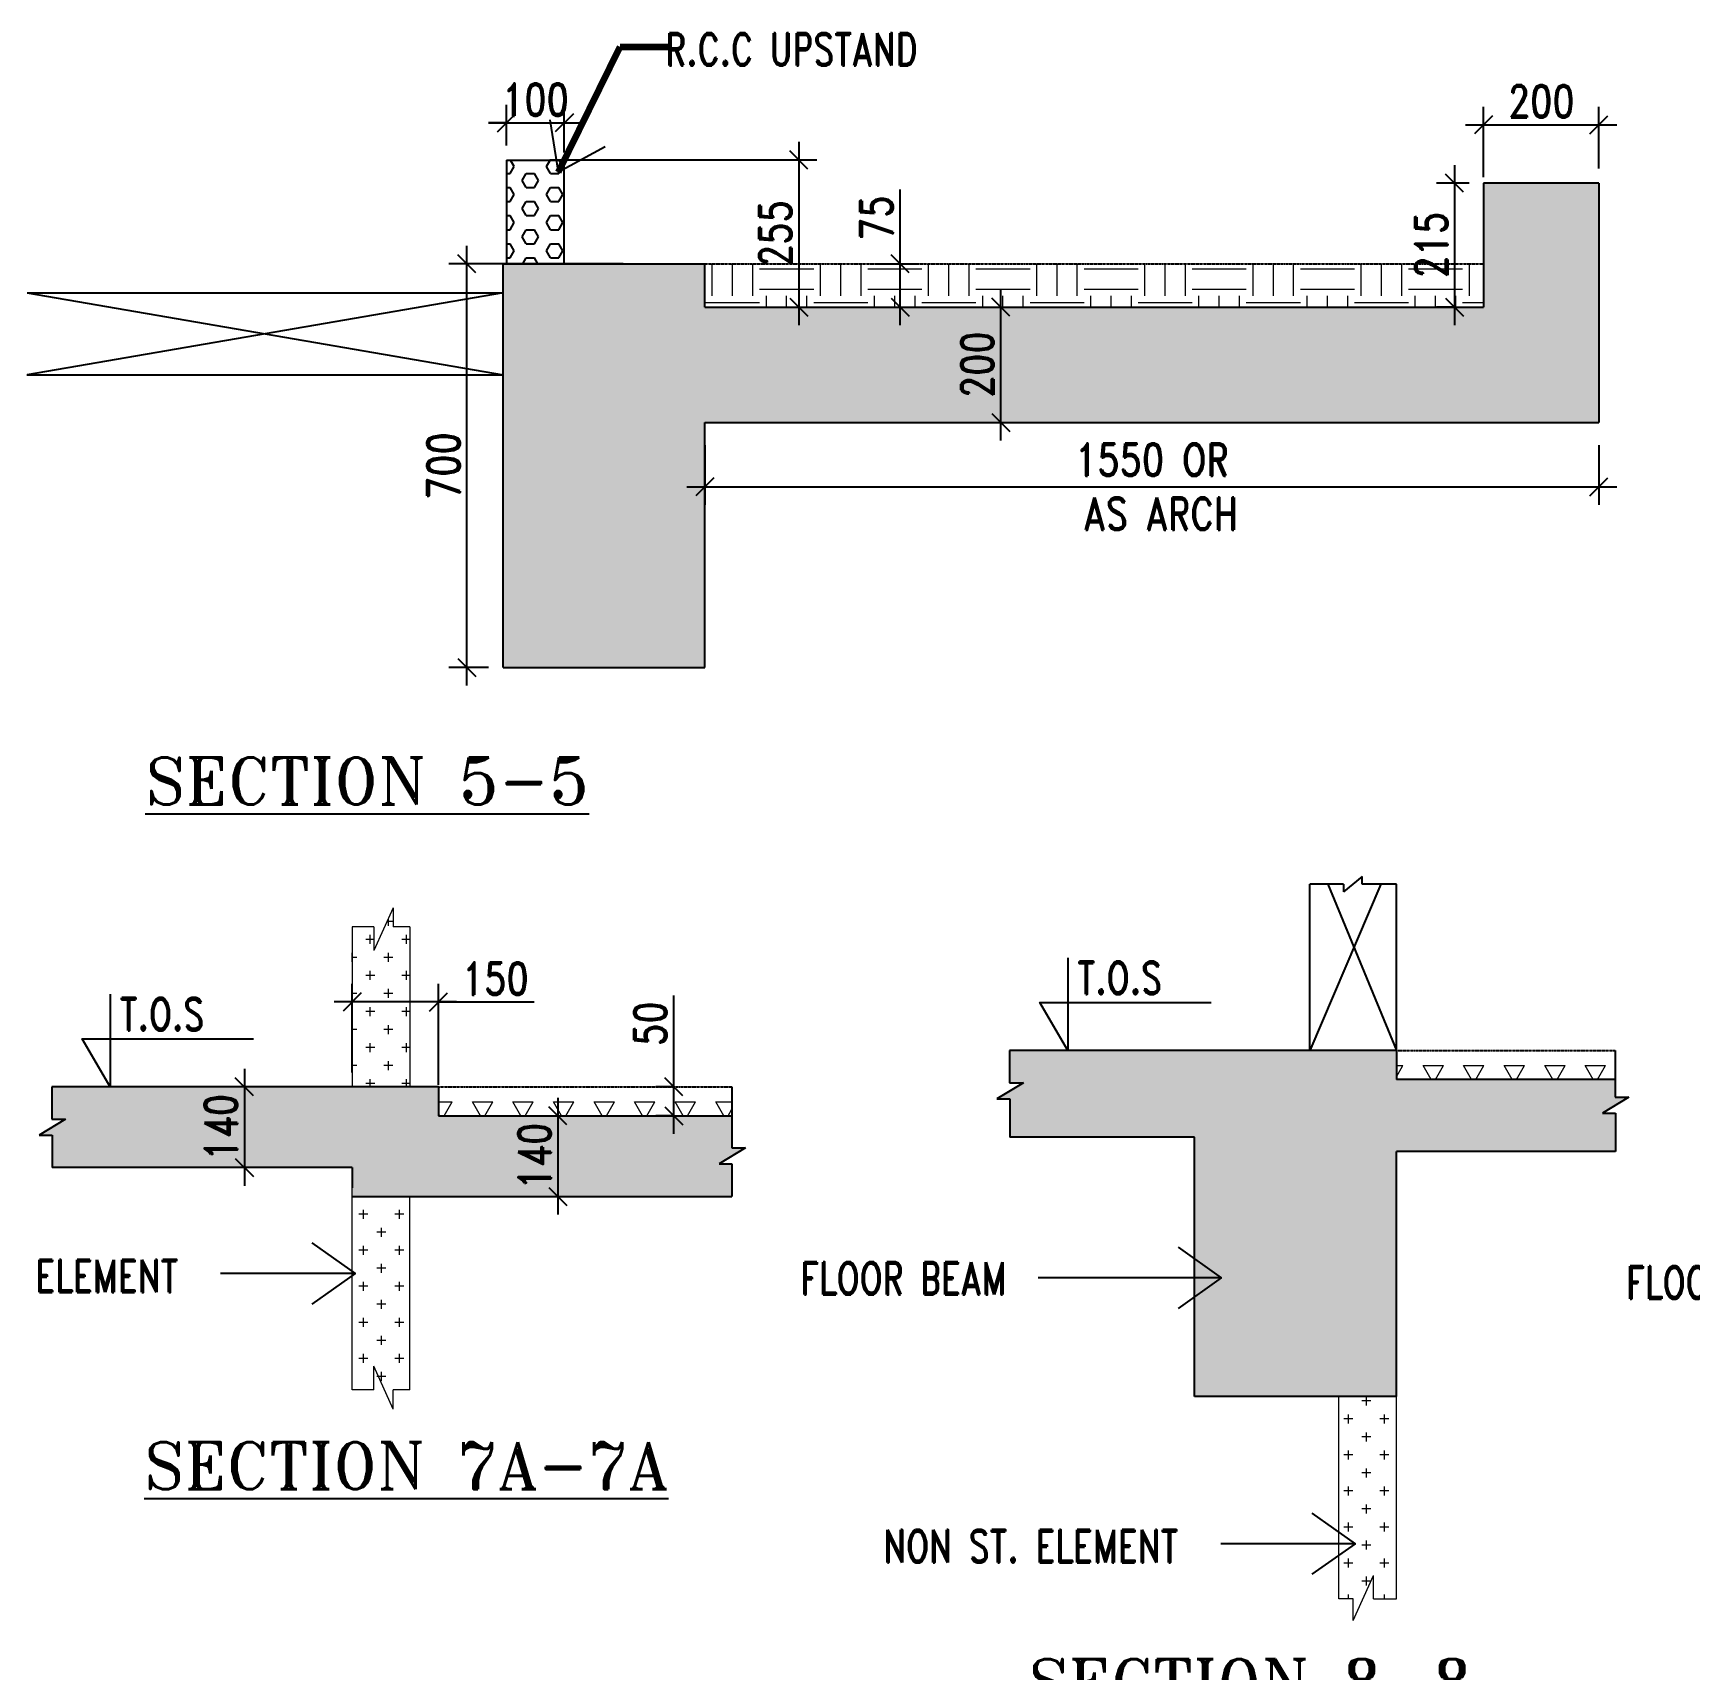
# Model space of a CAD drawing. Header units: millimetres. Extents: x 2061841 to 105821645, y -77612 to 48520811.
# Drawn here: x 2475646 to 2487135, y 31550 to 42902 of the extents above; entities that cross this region are included whole.
import ezdxf

# ---------------------------------------------------------------- set-up
doc = ezdxf.new("R2010")
doc.units = ezdxf.units.MM
doc.header["$LTSCALE"] = 10
doc.header["$MEASUREMENT"] = 0
doc.linetypes.add('E21yeHUG$0$0', pattern=[0])
doc.linetypes.add('HIDDEN', pattern=[0.375, 0.25, -0.125])
doc.layers.add('100THK WALL', color=6, linetype='Continuous', lineweight=9)
doc.layers.add('VIN SUNK HATCH', color=8, linetype='Continuous', lineweight=0)
for name, color, linetype in [('S-BEAM', 4, 'Continuous'), ('S-BEAM SIZE', 2, 'Continuous'), ('S-BEAM-1', 4, 'Continuous'), ('S-COL.NO', 1, 'Continuous'), ('S-DIM', 7, 'Continuous'), ('S-SHADED', 252, 'Continuous'), ('S-TEXT', 2, 'Continuous'), ('UPSTAND RCC', 171, 'Continuous'), ('VIN_BEAM', 4, 'Continuous')]:
    doc.layers.add(name, color=color, linetype=linetype)
doc.styles.add('200', font='romand.shx', dxfattribs={"width": 0.8, "height": 225})
doc.styles.add('RD', font='romand.shx', dxfattribs={"width": 0.9, "height": 225})
doc.styles.add('RT', font='romant.shx', dxfattribs={"height": 250})
doc.styles.add('Text 100', font='romans.shx', dxfattribs={"width": 0.7, "height": 100})
doc.dimstyles.new('GR1', dxfattribs={"dimtxt": 225, "dimasz": 125, "dimexe": 125, "dimexo": 100, "dimgap": 50, "dimtad": 1, "dimdec": 0, "dimzin": 3, "dimdsep": 46, "dimtxsty": '200', "dimblk1": 'OBLIQUE', "dimblk2": 'OBLIQUE', "dimsah": 1, "dimcen": 0.0625, "dimdle": 125, "dimclrd": 3, "dimclre": 3, "dimclrt": 2, "dimadec": 0, "dimazin": 0, "dimtfac": 1, "dimtdec": 0, "dimtix": 1, "dimtmove": 0, "dimatfit": 3, "dimfxl": 1, "dimtolj": 1, "dimtzin": 0, "dimarcsym": 0})
doc.dimstyles.new('SCALE 100', dxfattribs={"dimtxt": 100, "dimasz": 75, "dimexe": 50, "dimexo": 50, "dimgap": 40, "dimtad": 1, "dimdec": 0, "dimzin": 1, "dimdsep": 46, "dimtxsty": 'Text 100', "dimblk": 'OBLIQUE', "dimcen": 1, "dimclrd": 3, "dimclre": 3, "dimclrt": 2, "dimadec": 0, "dimazin": 0, "dimtfac": 1, "dimtdec": 0, "dimtofl": 0, "dimtmove": 1, "dimatfit": 3, "dimldrblk": 'OPEN90', "dimfxl": 1, "dimtolj": 1, "dimtzin": 0, "dimarcsym": 0})

# ---------------------------------------------------------------- blocks, each defined once
blk = doc.blocks.new('_Oblique')
at = {"color": 0, "linetype": 'ByBlock', "lineweight": -2}
blk.add_line((-0.5, -0.5), (0.5, 0.5), dxfattribs=at)
blk = doc.blocks.new('*D70')
at = {"layer": 'Defpoints', "color": 0, "transparency": 16777216}
for p in [(2481386, 41302), (2481658, 41302), (2481400, 41002)]:
    blk.add_point(p, dxfattribs=at)
at = {"layer": 'S-DIM', "color": 3, "linetype": 'E21yeHUG$0$0', "lineweight": -2, "transparency": 16777216}
for p, q in [((2481658, 41302), (2481658, 41818)), ((2481658, 40877), (2481658, 41427))]:
    blk.add_line(p, q, dxfattribs=at)
at = {"layer": 'S-DIM', "color": 3, "lineweight": -2, "transparency": 16777216}
for p, q in [((2481486, 41302), (2481783, 41302)), ((2481500, 41002), (2481783, 41002))]:
    blk.add_line(p, q, dxfattribs=at)
at = {"layer": 'S-DIM', "color": 3, "linetype": 'ByBlock', "lineweight": -2, "transparency": 16777216, "xscale": 125, "yscale": 125, "zscale": 125}
for p, rotation in [((2481658, 41302), 90), ((2481658, 41002), 270)]:
    blk.add_blockref('_Oblique', p, dxfattribs=dict(at, rotation=rotation))
at = {"layer": 'S-DIM', "color": 2, "transparency": 16777216, "insert": (2481495, 41622), "char_height": 225, "attachment_point": 5, "rotation": 90, "style": '200'}
blk.add_mtext('\\A1;75', dxfattribs=at)
blk = doc.blocks.new('*D71')
at = {"layer": 'Defpoints', "color": 0, "transparency": 16777216}
for p in [(2480089, 35593), (2480174, 35593), (2480174, 35393)]:
    blk.add_point(p, dxfattribs=at)
at = {"layer": 'S-DIM', "color": 3, "linetype": 'E21yeHUG$0$0', "lineweight": -2, "transparency": 16777216}
for p, q in [((2480089, 35593), (2480089, 36228)), ((2480089, 35268), (2480089, 35718))]:
    blk.add_line(p, q, dxfattribs=at)
at = {"layer": 'S-DIM', "color": 3, "lineweight": -2, "transparency": 16777216}
for p, q in [((2480074, 35593), (2479964, 35593)), ((2480074, 35393), (2479964, 35393))]:
    blk.add_line(p, q, dxfattribs=at)
at = {"layer": 'S-DIM', "color": 3, "linetype": 'ByBlock', "lineweight": -2, "transparency": 16777216, "xscale": 125, "yscale": 125, "zscale": 125}
for p, rotation in [((2480089, 35593), 90), ((2480089, 35393), 270)]:
    blk.add_blockref('_Oblique', p, dxfattribs=dict(at, rotation=rotation))
at = {"layer": 'S-DIM', "color": 2, "transparency": 16777216, "insert": (2479926, 36032), "char_height": 225, "attachment_point": 5, "rotation": 90, "style": '200'}
blk.add_mtext('\\A1;50', dxfattribs=at)
blk = doc.blocks.new('*D75')
at = {"layer": 'Defpoints', "color": 0, "transparency": 16777216}
for p in [(2477858, 36182), (2477858, 35593), (2478458, 35507)]:
    blk.add_point(p, dxfattribs=at)
at = {"layer": 'S-DIM', "color": 3, "lineweight": -2, "transparency": 16777216}
for p, q in [((2477858, 35693), (2477858, 36307)), ((2478458, 35607), (2478458, 36307))]:
    blk.add_line(p, q, dxfattribs=at)
at = {"layer": 'S-DIM', "color": 3, "linetype": 'E21yeHUG$0$0', "lineweight": -2, "transparency": 16777216}
for p, q in [((2478583, 36182), (2477733, 36182)), ((2478458, 36182), (2479120, 36182))]:
    blk.add_line(p, q, dxfattribs=at)
at = {"layer": 'S-DIM', "color": 3, "linetype": 'ByBlock', "lineweight": -2, "transparency": 16777216, "xscale": 125, "yscale": 125, "zscale": 125, "rotation": 180}
blk.add_blockref('_Oblique', (2477858, 36182), dxfattribs=at)
at = {"layer": 'S-DIM', "color": 3, "linetype": 'ByBlock', "lineweight": -2, "transparency": 16777216, "xscale": 125, "yscale": 125, "zscale": 125}
blk.add_blockref('_Oblique', (2478458, 36182), dxfattribs=at)
at = {"layer": 'S-DIM', "color": 2, "transparency": 16777216, "insert": (2478852, 36344), "char_height": 225, "attachment_point": 5, "style": '200'}
blk.add_mtext('\\A1;150', dxfattribs=at)
blk = doc.blocks.new('*D76')
at = {"layer": 'Defpoints', "color": 0, "transparency": 16777216}
for p in [(2479212, 35393), (2479082, 34833), (2479285, 34833)]:
    blk.add_point(p, dxfattribs=at)
at = {"layer": 'S-DIM', "color": 3, "linetype": 'E21yeHUG$0$0', "lineweight": -2, "transparency": 16777216}
blk.add_line((2479285, 35518), (2479285, 34708), dxfattribs=at)
at = {"layer": 'S-DIM', "color": 3, "lineweight": -2, "transparency": 16777216}
for p, q in [((2479312, 35393), (2479410, 35393)), ((2479182, 34833), (2479410, 34833))]:
    blk.add_line(p, q, dxfattribs=at)
at = {"layer": 'S-DIM', "color": 3, "linetype": 'ByBlock', "lineweight": -2, "transparency": 16777216, "xscale": 125, "yscale": 125, "zscale": 125}
for p, rotation in [((2479285, 35393), 90), ((2479285, 34833), 270)]:
    blk.add_blockref('_Oblique', p, dxfattribs=dict(at, rotation=rotation))
at = {"layer": 'S-DIM', "color": 2, "transparency": 16777216, "insert": (2479123, 35113), "char_height": 225, "attachment_point": 5, "rotation": 90, "style": '200'}
blk.add_mtext('\\A1;140', dxfattribs=at)
blk = doc.blocks.new('*D138')
at = {"layer": 'Defpoints', "color": 0, "transparency": 16777216}
for p in [(2486505, 42266), (2486505, 41862), (2485705, 41802)]:
    blk.add_point(p, dxfattribs=at)
at = {"layer": 'S-DIM', "color": 3, "lineweight": -2, "transparency": 16777216}
for p, q in [((2485705, 41902), (2485705, 42391)), ((2486505, 41962), (2486505, 42391))]:
    blk.add_line(p, q, dxfattribs=at)
at = {"layer": 'S-DIM', "color": 3, "linetype": 'E21yeHUG$0$0', "lineweight": -2, "transparency": 16777216}
blk.add_line((2485580, 42266), (2486630, 42266), dxfattribs=at)
at = {"layer": 'S-DIM', "color": 3, "linetype": 'ByBlock', "lineweight": -2, "transparency": 16777216, "xscale": 125, "yscale": 125, "zscale": 125, "rotation": 180}
blk.add_blockref('_Oblique', (2485705, 42266), dxfattribs=at)
at = {"layer": 'S-DIM', "color": 3, "linetype": 'ByBlock', "lineweight": -2, "transparency": 16777216, "xscale": 125, "yscale": 125, "zscale": 125}
blk.add_blockref('_Oblique', (2486505, 42266), dxfattribs=at)
at = {"layer": 'S-DIM', "color": 2, "transparency": 16777216, "insert": (2486105, 42429), "char_height": 225, "attachment_point": 5, "style": '200'}
blk.add_mtext('\\A1;200', dxfattribs=at)
blk = doc.blocks.new('*D139')
at = {"layer": 'Defpoints', "color": 0, "transparency": 16777216}
for p in [(2485705, 41862), (2485504, 41002), (2485611, 41002)]:
    blk.add_point(p, dxfattribs=at)
at = {"layer": 'S-DIM', "color": 3, "linetype": 'E21yeHUG$0$0', "lineweight": -2, "transparency": 16777216}
blk.add_line((2485504, 41987), (2485504, 40877), dxfattribs=at)
at = {"layer": 'S-DIM', "color": 3, "lineweight": -2, "transparency": 16777216}
for p, q in [((2485605, 41862), (2485379, 41862)), ((2485511, 41002), (2485379, 41002))]:
    blk.add_line(p, q, dxfattribs=at)
at = {"layer": 'S-DIM', "color": 3, "linetype": 'ByBlock', "lineweight": -2, "transparency": 16777216, "xscale": 125, "yscale": 125, "zscale": 125}
for p, rotation in [((2485504, 41862), 90), ((2485504, 41002), 270)]:
    blk.add_blockref('_Oblique', p, dxfattribs=dict(at, rotation=rotation))
at = {"layer": 'S-DIM', "color": 2, "transparency": 16777216, "insert": (2485342, 41432), "char_height": 225, "attachment_point": 5, "rotation": 90, "style": '200'}
blk.add_mtext('\\A1;215', dxfattribs=at)
blk = doc.blocks.new('*D143')
at = {"layer": 'Defpoints', "color": 0, "transparency": 16777216}
for p in [(2480305, 40144), (2486505, 40144), (2486505, 39756)]:
    blk.add_point(p, dxfattribs=at)
at = {"layer": 'S-DIM', "color": 3, "lineweight": -2, "transparency": 16777216}
for p, q in [((2480305, 40044), (2480305, 39631)), ((2486505, 40044), (2486505, 39631))]:
    blk.add_line(p, q, dxfattribs=at)
at = {"layer": 'S-DIM', "color": 3, "linetype": 'E21yeHUG$0$0', "lineweight": -2, "transparency": 16777216}
blk.add_line((2480180, 39756), (2486630, 39756), dxfattribs=at)
at = {"layer": 'S-DIM', "color": 3, "linetype": 'ByBlock', "lineweight": -2, "transparency": 16777216, "xscale": 125, "yscale": 125, "zscale": 125, "rotation": 180}
blk.add_blockref('_Oblique', (2480305, 39756), dxfattribs=at)
at = {"layer": 'S-DIM', "color": 3, "linetype": 'ByBlock', "lineweight": -2, "transparency": 16777216, "xscale": 125, "yscale": 125, "zscale": 125}
blk.add_blockref('_Oblique', (2486505, 39756), dxfattribs=at)
at = {"layer": 'S-DIM', "color": 2, "transparency": 16777216, "insert": (2483405, 39756), "char_height": 225, "attachment_point": 5, "style": '200'}
blk.add_mtext('\\A1;1550 OR\\P AS ARCH', dxfattribs=at)
blk = doc.blocks.new('*D176')
at = {"layer": 'Defpoints', "color": 0, "transparency": 16777216}
for p in [(2478654, 41302), (2479838, 41302), (2478905, 38502)]:
    blk.add_point(p, dxfattribs=at)
at = {"layer": 'S-DIM', "color": 3, "linetype": 'E21yeHUG$0$0', "lineweight": -2, "transparency": 16777216}
blk.add_line((2478654, 38377), (2478654, 41427), dxfattribs=at)
at = {"layer": 'S-DIM', "color": 3, "lineweight": -2, "transparency": 16777216}
for p, q in [((2479738, 41302), (2478529, 41302)), ((2478805, 38502), (2478529, 38502))]:
    blk.add_line(p, q, dxfattribs=at)
at = {"layer": 'S-DIM', "color": 3, "linetype": 'ByBlock', "lineweight": -2, "transparency": 16777216, "xscale": 125, "yscale": 125, "zscale": 125}
for p, rotation in [((2478654, 41302), 90), ((2478654, 38502), 270)]:
    blk.add_blockref('_Oblique', p, dxfattribs=dict(at, rotation=rotation))
at = {"layer": 'S-DIM', "color": 2, "transparency": 16777216, "insert": (2478492, 39902), "char_height": 225, "attachment_point": 5, "rotation": 90, "style": '200'}
blk.add_mtext('\\A1;700', dxfattribs=at)
blk = doc.blocks.new('*D179')
at = {"layer": 'Defpoints', "color": 0, "transparency": 16777216}
for p in [(2477117, 35593), (2477111, 35033), (2477111, 35033)]:
    blk.add_point(p, dxfattribs=at)
at = {"layer": 'S-DIM', "color": 3, "linetype": 'E21yeHUG$0$0', "lineweight": -2, "transparency": 16777216}
blk.add_line((2477111, 35718), (2477111, 34908), dxfattribs=at)
at = {"layer": 'S-DIM', "color": 3, "lineweight": -2, "transparency": 16777216}
for p, q in [((2477017, 35593), (2476986, 35593)), ((2477011, 35033), (2476986, 35033))]:
    blk.add_line(p, q, dxfattribs=at)
at = {"layer": 'S-DIM', "color": 3, "linetype": 'ByBlock', "lineweight": -2, "transparency": 16777216, "xscale": 125, "yscale": 125, "zscale": 125}
for p, rotation in [((2477111, 35593), 90), ((2477111, 35033), 270)]:
    blk.add_blockref('_Oblique', p, dxfattribs=dict(at, rotation=rotation))
at = {"layer": 'S-DIM', "color": 2, "transparency": 16777216, "insert": (2476948, 35313), "char_height": 225, "attachment_point": 5, "rotation": 90, "style": '200'}
blk.add_mtext('\\A1;140', dxfattribs=at)
blk = doc.blocks.new('*D193')
at = {"layer": 'Defpoints', "color": 0, "transparency": 16777216}
for p in [(2479330, 42279), (2478930, 42022), (2479330, 41974)]:
    blk.add_point(p, dxfattribs=at)
at = {"layer": 'S-DIM', "color": 3, "lineweight": -2, "transparency": 16777216}
for p, q in [((2478930, 42122), (2478930, 42404)), ((2479330, 42074), (2479330, 42404))]:
    blk.add_line(p, q, dxfattribs=at)
at = {"layer": 'S-DIM', "color": 3, "linetype": 'E21yeHUG$0$0', "lineweight": -2, "transparency": 16777216}
for p, q in [((2478805, 42279), (2479455, 42279)), ((2478930, 42279), (2478805, 42279)), ((2479330, 42279), (2479455, 42279))]:
    blk.add_line(p, q, dxfattribs=at)
at = {"layer": 'S-DIM', "color": 3, "linetype": 'ByBlock', "lineweight": -2, "transparency": 16777216, "xscale": 125, "yscale": 125, "zscale": 125}
blk.add_blockref('_Oblique', (2478930, 42279), dxfattribs=at)
at = {"layer": 'S-DIM', "color": 3, "linetype": 'ByBlock', "lineweight": -2, "transparency": 16777216, "xscale": 125, "yscale": 125, "zscale": 125, "rotation": 180}
blk.add_blockref('_Oblique', (2479330, 42279), dxfattribs=at)
at = {"layer": 'S-DIM', "color": 2, "transparency": 16777216, "insert": (2479130, 42441), "char_height": 225, "attachment_point": 5, "style": '200'}
blk.add_mtext('\\A1;100', dxfattribs=at)
blk = doc.blocks.new('*D194')
at = {"layer": 'Defpoints', "color": 0, "transparency": 16777216}
for p in [(2479130, 42022), (2480561, 41002), (2480957, 41002)]:
    blk.add_point(p, dxfattribs=at)
at = {"layer": 'S-DIM', "color": 3, "linetype": 'E21yeHUG$0$0', "lineweight": -2, "transparency": 16777216}
blk.add_line((2480957, 42147), (2480957, 40877), dxfattribs=at)
at = {"layer": 'S-DIM', "color": 3, "lineweight": -2, "transparency": 16777216}
for p, q in [((2479230, 42022), (2481082, 42022)), ((2480661, 41002), (2481082, 41002))]:
    blk.add_line(p, q, dxfattribs=at)
at = {"layer": 'S-DIM', "color": 3, "linetype": 'ByBlock', "lineweight": -2, "transparency": 16777216, "xscale": 125, "yscale": 125, "zscale": 125}
for p, rotation in [((2480957, 42022), 90), ((2480957, 41002), 270)]:
    blk.add_blockref('_Oblique', p, dxfattribs=dict(at, rotation=rotation))
at = {"layer": 'S-DIM', "color": 2, "transparency": 16777216, "insert": (2480794, 41512), "char_height": 225, "attachment_point": 5, "rotation": 90, "style": '200'}
blk.add_mtext('\\A1;255', dxfattribs=at)
blk = doc.blocks.new('*D243')
at = {"layer": 'Defpoints', "color": 0, "transparency": 16777216}
for p in [(2482030, 41002), (2482356, 41002), (2482030, 40202)]:
    blk.add_point(p, dxfattribs=at)
at = {"layer": 'S-DIM', "color": 3, "linetype": 'E21yeHUG$0$0', "lineweight": -2, "transparency": 16777216}
blk.add_line((2482356, 40077), (2482356, 41127), dxfattribs=at)
at = {"layer": 'S-DIM', "color": 3, "lineweight": -2, "transparency": 16777216}
for p, q in [((2482130, 41002), (2482481, 41002)), ((2482130, 40202), (2482481, 40202))]:
    blk.add_line(p, q, dxfattribs=at)
at = {"layer": 'S-DIM', "color": 3, "linetype": 'ByBlock', "lineweight": -2, "transparency": 16777216, "xscale": 125, "yscale": 125, "zscale": 125}
for p, rotation in [((2482356, 41002), 90), ((2482356, 40202), 270)]:
    blk.add_blockref('_Oblique', p, dxfattribs=dict(at, rotation=rotation))
at = {"layer": 'S-DIM', "color": 2, "transparency": 16777216, "insert": (2482194, 40602), "char_height": 225, "attachment_point": 5, "rotation": 90, "style": '200'}
blk.add_mtext('\\A1;200', dxfattribs=at)

msp = doc.modelspace()

# ---------------------------------------------------------------- hatches: boundary and pattern name
at = {"layer": '100THK WALL'}
h = msp.add_hatch(dxfattribs=at)
h.set_pattern_fill('CROSS', color=3, scale=500, angle=90, style=0)
h.set_pattern_definition([(90, (-2350515.54, 754584.59), (-125, 125), [62.5, -187.5]), (180, (-2350484.29, 754615.84), (-125, -125), [62.5, -187.5])])
h.paths.add_polyline_path([(2478142.9, 36835.7), (2478008.9, 36539.7), (2478008.9, 36586.9), (2478008.9, 36539.7), (2478008.9, 36702.2), (2477858.2, 36702.2), (2477858.2, 35593), (2478258.2, 35593), (2478258.2, 36702.2), (2478142.9, 36702.2)])
h = msp.add_hatch(dxfattribs=at)
h.set_pattern_fill('CROSS', color=3, scale=500, angle=90, style=0)
h.set_pattern_definition([(90, (10311.75, -93196.25), (-125, 125), [62.5, -187.5]), (180, (10343, -93165), (-125, -125), [62.5, -187.5])])
h.paths.add_polyline_path([(2478258.2, 34793), (2477858.2, 34793), (2477858.2, 33492.5), (2477987.5, 33492.5), (2477987.5, 33655), (2478121.5, 33359), (2478121.5, 33492.5), (2478258.2, 33492.5)])
h = msp.add_hatch(dxfattribs=at)
h.set_pattern_fill('CROSS', color=3, scale=500, angle=90, style=0)
h.set_pattern_definition([(90, (-2342107.95, 753134.12), (-125, 125), [62.5, -187.5]), (180, (-2342076.7, 753165.37), (-125, -125), [62.5, -187.5])])
h.paths.add_polyline_path([(2485100.2, 33444.8), (2485100.2, 32042.1), (2484970.9, 32042.1), (2484970.9, 32204.6), (2484836.9, 31908.6), (2484836.9, 32042.1), (2484700.2, 32042.1), (2484700.2, 33444.8)])
at = {"layer": 'S-SHADED'}
h = msp.add_hatch(color=256, dxfattribs=at)
h.dxf.hatch_style = 1
h.paths.add_polyline_path([(2486504.8, 41861.7), (2485704.8, 41861.7), (2485704.8, 41001.7), (2486504.8, 41001.7), (2486504.8, 41861.7)])
h = msp.add_hatch(color=256, dxfattribs=at)
h.dxf.hatch_style = 1
h.paths.add_polyline_path([(2486504.8, 41001.7), (2480304.7, 41001.7), (2480304.7, 41301.7), (2478904.8, 41301.7), (2478904.8, 38501.7), (2480304.7, 38501.7), (2480304.7, 40201.7), (2486504.8, 40201.7)])
h = msp.add_hatch(color=256, dxfattribs=at)
h.dxf.hatch_style = 1
h.paths.add_polyline_path([(2482329.9, 35510.5), (2482419.3, 35510.5), (2482419.3, 35244.8), (2483700.2, 35244.8), (2483700.2, 33444.8), (2485100.2, 33444.8), (2485100.2, 35144.9), (2486618.6, 35144.9), (2486618.6, 35410.5), (2486529.3, 35410.5), (2486712.7, 35522.3), (2486617.4, 35522.3), (2486617.4, 35644.9), (2485100.2, 35644.9), (2485100.2, 35844.8), (2482418.1, 35844.8), (2482418.1, 35622.2), (2482513.3, 35622.2), (2482329.9, 35510.5)])
h = msp.add_hatch(color=256, dxfattribs=at)
h.dxf.hatch_style = 1
edge = h.paths.add_edge_path()
edge.add_line((2475776, 35370.4), (2475871.3, 35370.4))
edge.add_line((2475871.3, 35370.4), (2475687.9, 35258.6))
edge.add_line((2475687.9, 35258.6), (2475777.2, 35258.6))
edge.add_line((2475777.2, 35258.6), (2475777.2, 35093))
edge.add_line((2475777.2, 35033), (2477858.2, 35033))
edge.add_line((2477858.2, 34833), (2480491.8, 34833))
edge.add_line((2480491.8, 34833), (2480492.4, 35058.7))
edge.add_line((2480492.4, 35058.7), (2480403.1, 35058.7))
edge.add_line((2480403.1, 35058.7), (2480586.5, 35170.4))
edge.add_line((2480586.5, 35170.4), (2480491.2, 35170.4))
edge.add_line((2480491.2, 35170.4), (2480491.2, 35393))
edge.add_line((2480491.2, 35393), (2478458.2, 35393))
edge.add_line((2478458.2, 35393), (2478458.2, 35593))
edge.add_line((2478458.2, 35593), (2478258.2, 35593))
edge.add_line((2478258.2, 35593), (2477858.2, 35593))
edge.add_line((2477858.2, 35593), (2476179.8, 35593))
edge.add_line((2476179.8, 35593), (2475776, 35593))
edge.add_line((2475776, 35593), (2475776, 35370.4))
at = {"layer": 'UPSTAND RCC'}
h = msp.add_hatch(dxfattribs=at)
h.set_pattern_fill('HEX', color=256, scale=450)
h.set_pattern_definition([(0, (972.57, 6269.695), (0, 97.427858), [56.25, -112.5]), (120, (972.57, 6269.695), (-84.375, -48.713929), [56.25, -112.5]), (60, (1028.82, 6269.695), (-84.375, 48.713929), [56.25, -112.5])])
h.paths.add_polyline_path([(2479329.8, 41301.7), (2479329.8, 42021.7), (2478929.8, 42021.7), (2478929.8, 41301.7), (2478929.8, 41301.7), (2479229.8, 41301.7), (2479329.8, 41301.7)])
at = {"layer": 'VIN SUNK HATCH'}
h = msp.add_hatch(dxfattribs=at)
h.set_pattern_fill('EARTH', color=8, scale=1500, angle=360)
h.set_pattern_definition([(0, (822433.98, -192124.13), (375, 375), [375, -375]), (0, (822433.98, -191983.5), (375, 375), [375, -375]), (0, (822433.98, -191842.88), (375, 375), [375, -375]), (90, (822480.85, -191796), (-375, 375), [375, -375]), (90, (822621.48, -191796), (-375, 375), [375, -375]), (90, (822762.1, -191796), (-375, 375), [375, -375])])
h.paths.add_polyline_path([(2485704.8, 41001.7), (2485704.8, 41301.7), (2480304.7, 41301.7), (2480304.7, 41001.7)])
h = msp.add_hatch(dxfattribs=at)
h.set_pattern_fill('TRIANG', color=8, scale=750, angle=180)
h.set_pattern_definition([(60, (831746, -197477.2), (-140.625, 243.569645), [140.625, -140.625]), (120, (831746, -197477.2), (-281.25, 2e-07), [140.625, -140.625]), (0, (831675.68, -197355.4), (140.625, 243.569645), [140.625, -140.625])])
h.paths.add_polyline_path([(2486617.4, 35644.9), (2486617.4, 35844.8), (2485100.2, 35844.8), (2485100.2, 35644.9)])
h = msp.add_hatch(dxfattribs=at)
h.set_pattern_fill('TRIANG', color=8, scale=750)
h.set_pattern_definition([(60, (830497.04, -197729.06), (-140.625, 243.569645), [140.625, -140.625]), (120, (830497.04, -197729.06), (-281.25, 2e-07), [140.625, -140.625]), (0, (830426.73, -197607.27), (140.625, 243.569645), [140.625, -140.625])])
h.paths.add_polyline_path([(2480491.2, 35393), (2480491.2, 35593), (2478458.2, 35593), (2478458.2, 35393)])

# ---------------------------------------------------------------- linework, layer by layer
at = {"layer": '100THK WALL', "color": 3}
for p, q in [((2478142.9, 36835.7, -643584.3), (2478008.9, 36539.7, -643584.3)), ((2478142.9, 36835.7, -643584.3), (2478142.9, 36702.2, -643584.3)), ((2477858.2, 36702.2, -643584.3), (2477858.2, 35593, -643584.3)), ((2478008.9, 36702.2, -643584.3), (2477858.2, 36702.2, -643584.3)), ((2478008.9, 36702.2, -643584.3), (2478008.9, 36539.7, -643584.3)), ((2478258.2, 36702.2, -643584.3), (2478142.9, 36702.2, -643584.3)), ((2478258.2, 36702.2, -643584.3), (2478258.2, 35593, -643584.3)), ((2477858.2, 33492.5, -643584.3), (2477858.2, 34893, -643584.3)), ((2478258.2, 33492.5, -643584.3), (2478258.2, 34833, -643584.3)), ((2478008.9, 33492.5, -643584.3), (2478008.9, 33655, -643584.3)), ((2478142.9, 33359, -643584.3), (2478008.9, 33655, -643584.3)), ((2478008.9, 33492.5, -643584.3), (2477858.2, 33492.5, -643584.3)), ((2478258.2, 33492.5, -643584.3), (2478142.9, 33492.5, -643584.3)), ((2478142.9, 33359, -643584.3), (2478142.9, 33492.5, -643584.3)), ((2484700.2, 32042.1, -643584.3), (2484700.2, 33444.8, -643584.3)), ((2485100.2, 32042.1, -643584.3), (2485100.2, 33444.8, -643584.3)), ((2485100.2, 32042.1, -643584.3), (2485100.2, 33444.8, -643584.3)), ((2484800.4, 31892.3, -643584.3), (2484941.8, 32204.6, -643584.3)), ((2484941.8, 32042.1, -643584.3), (2484941.8, 32204.6, -643584.3)), ((2484800.4, 32042.1, -643584.3), (2484700.2, 32042.1, -643584.3)), ((2484800.4, 31892.3, -643584.3), (2484800.4, 32042.1, -643584.3)), ((2484941.8, 32042.1, -643584.3), (2485100.2, 32042.1, -643584.3))]:
    msp.add_line(p, q, dxfattribs=at)
at = {"layer": 'S-BEAM', "color": 6, "linetype": 'HIDDEN', "ltscale": 0.8}
for p, q in [((2480304.7, 41301.7, -643584.3), (2485704.8, 41301.7, -643584.3)), ((2485100.2, 35844.8, -643584.3), (2486617.4, 35844.8, -643584.3)), ((2478458.2, 35593, -643584.3), (2480491.2, 35593, -643584.3))]:
    msp.add_line(p, q, dxfattribs=at)
at = {"layer": 'S-BEAM SIZE', "color": 6}
for p, q in [((2484991.4, 36999.8, -643584.3), (2484500.2, 35844.8, -643584.3)), ((2484733.3, 36999.8, -399926.3), (2484500.2, 36999.8, -399926.3)), ((2484500.2, 35844.8, -643584.3), (2484500.2, 36999.8, -643584.3)), ((2484625, 36999.8, -643584.3), (2485100.2, 35844.8, -643584.3)), ((2484863.2, 37051.6, -399926.3), (2484733.3, 36946.4, -399926.3)), ((2484733.3, 36999.8, -399926.3), (2484733.3, 36946.4, -399926.3)), ((2484863.2, 36999.8, -399926.3), (2484863.2, 37051.6, -399926.3)), ((2485100.2, 36999.8, -399926.3), (2484863.2, 36999.8, -399926.3)), ((2485100.2, 35844.8, -643584.3), (2485100.2, 36999.8, -643584.3))]:
    msp.add_line(p, q, dxfattribs=at)
at = {"layer": 'S-BEAM-1'}
for p, q in [((2485704.8, 41861.7, -643584.3), (2485704.8, 41001.7, -643584.3)), ((2486504.8, 41861.7, -643584.3), (2485704.8, 41861.7, -643584.3)), ((2486504.8, 41861.7, -643584.3), (2486504.8, 40201.7, -643584.3)), ((2478904.8, 38501.7, -643584.3), (2478904.8, 41301.7, -643584.3)), ((2478904.8, 41301.7, -643584.3), (2480304.7, 41301.7, -643584.3)), ((2480304.7, 41001.7, -643584.3), (2480304.7, 41301.7, -643584.3)), ((2480304.7, 41001.7, -643584.3), (2480304.7, 41101.7, -643584.3)), ((2480304.7, 41001.7, -643584.3), (2485704.8, 41001.7, -643584.3)), ((2480304.7, 38501.7, -643584.3), (2480304.7, 40201.7, -643584.3)), ((2480304.7, 40201.7, -643584.3), (2486504.8, 40201.7, -643584.3)), ((2478904.8, 38501.7, -643584.3), (2480304.7, 38501.7, -643584.3)), ((2485100.2, 35844.8, -643584.3), (2482418.1, 35844.8, -643584.3)), ((2482418.1, 35844.8, -643584.3), (2482418.1, 35622.2, -643584.3)), ((2485100.2, 35844.8, -643584.3), (2485100.2, 35644.9, -643584.3)), ((2486617.4, 35844.8, -887242.3), (2486617.4, 35522.3, -887242.3)), ((2482513.3, 35622.2, -643584.3), (2482329.9, 35510.5, -643584.3)), ((2482418.1, 35622.2, -643584.3), (2482513.3, 35622.2, -643584.3)), ((2486617.4, 35644.9, -643584.3), (2485100.2, 35644.9, -643584.3)), ((2478458.2, 35593, -643584.3), (2475776, 35593, -643584.3)), ((2475776, 35593, -643584.3), (2475776, 35370.4, -643584.3)), ((2478458.2, 35593, -643584.3), (2478458.2, 35393, -643584.3)), ((2480491.2, 35593, -643584.3), (2480491.2, 35170.4, -643584.3)), ((2482329.9, 35510.5, -643584.3), (2482419.3, 35510.5, -643584.3)), ((2482419.3, 35510.5, -643584.3), (2482419.3, 35244.8, -643584.3)), ((2486712.7, 35522.3, -887242.3), (2486529.3, 35410.5, -887242.3)), ((2486617.4, 35522.3, -887242.3), (2486712.7, 35522.3, -887242.3)), ((2478458.2, 35393, -643584.3), (2480491.2, 35393, -643584.3)), ((2486529.3, 35410.5, -887242.3), (2486618.6, 35410.5, -887242.3)), ((2486618.6, 35410.5, -887242.3), (2486618.6, 35144.9, -887242.3)), ((2475871.3, 35370.4, -643584.3), (2475687.9, 35258.6, -643584.3)), ((2475776, 35370.4, -643584.3), (2475871.3, 35370.4, -643584.3)), ((2475687.9, 35258.6, -643584.3), (2475777.2, 35258.6, -643584.3)), ((2475777.2, 35258.6, -643584.3), (2475777.2, 35033, -643584.3)), ((2480586.5, 35170.4, -643584.3), (2480403.1, 35058.7, -643584.3)), ((2480491.2, 35170.4, -643584.3), (2480586.5, 35170.4, -643584.3)), ((2483700.2, 35244.8, -643584.3), (2482419.3, 35244.8, -643584.3)), ((2483700.2, 33444.8, -643584.3), (2483700.2, 35244.8, -643584.3)), ((2480403.1, 35058.7, -643584.3), (2480492.4, 35058.7, -643584.3)), ((2480492.4, 35058.7, -643584.3), (2480492.4, 34833, -643584.3)), ((2486618.6, 35144.9, -643584.3), (2485100.2, 35144.9, -643584.3)), ((2485100.2, 33444.8, -643584.3), (2485100.2, 35144.9, -643584.3)), ((2477858.2, 35033, -643584.3), (2475777.2, 35033, -643584.3)), ((2477858.2, 35033, -643584.3), (2477858.2, 34893, -643584.3)), ((2477858.2, 34833, -643584.3), (2480492.4, 34833, -643584.3)), ((2485100.2, 33444.8, -643584.3), (2483700.2, 33444.8, -643584.3))]:
    msp.add_line(p, q, dxfattribs=at)
at = {"layer": 'S-BEAM-1', "color": 1, "ltscale": 0.1, "elevation": -643584.3}
for points in [[(2482821.8, 36488), (2482821.8, 35844.8), (2482627.8, 36177.7), (2483816, 36177.7)], [(2476179.8, 36236.2), (2476179.8, 35593), (2475985.7, 35925.8), (2477174, 35925.8)]]:
    msp.add_lwpolyline(points, dxfattribs=at)
at = {"layer": 'UPSTAND RCC'}
for p, q in [((2478929.8, 42021.7, -643584.3), (2479329.8, 42021.7, -643584.3)), ((2478929.8, 42021.7, -643584.3), (2478929.8, 41301.7, -643584.3)), ((2479329.8, 41301.7, -643584.3), (2479329.8, 42021.7, -643584.3))]:
    msp.add_line(p, q, dxfattribs=at)
at = {"layer": 'VIN_BEAM', "color": 6}
for p, q in [((2475604.8, 41101.7, -643584.3), (2478904.8, 41101.7, -643584.3)), ((2478904.8, 41101.7, -643584.3), (2475604.8, 40532.4, -643584.3)), ((2475604.8, 41101.7, -643584.3), (2478904.8, 40532.4, -643584.3)), ((2475603.1, 40532.6, -643584.3), (2478903.2, 40532.6, -643584.3))]:
    msp.add_line(p, q, dxfattribs=at)

# ---------------------------------------------------------------- texts
at = {"layer": 'S-COL.NO', "style": 'RT'}
for s, p in [('%%USECTION 5-5', (2476424.3, 37552.5, -643584.3)), ('%%USECTION 7A-7A', (2476417, 32803.3, -399926.3)), ('%%USECTION 8-8', (2482547.8, 31299.9, -399926.3))]:
    msp.add_text(s, height=325, dxfattribs=at).set_placement(p)
at = {"layer": 'S-TEXT', "color": 2, "style": 'RD', "width": 0.75}
for s, p in [('R.C.C UPSTAND', (2480030.3, 42676.9, -399926.3)), ('T.O.S', (2482889.2, 36236.9, -643584.3)), ('T.O.S', (2476247.2, 35985, -643584.3)), ('NON ST. ELEMENT', (2474606.5, 34169.3, -643584.3)), ('FLOOR BEAM', (2480966.2, 34152.9, -643584.3)), ('FLOOR BEAM', (2486693.5, 34124.1, -643584.3)), ('NON ST. ELEMENT', (2481541.6, 32295.5, -643584.3))]:
    msp.add_text(s, height=225, dxfattribs=at).set_placement(p)

# ---------------------------------------------------------------- dimensions: what is measured, and where the dimension line sits
at = {"layer": 'S-DIM', "linetype": 'E21yeHUG$0$0'}
for base, p1, p2, override, picture, middle in [((2479329.8, 42279, -399926.3), (2478929.8, 42021.7, -399926.3), (2479329.8, 41973.5, -399926.3), {"dimlfac": 0.25, "dimtxsty": '200', "dimfxl": 125}, '*D193', (2479129.8, 42441.5, -399926.3)), ((2486504.8, 42266, -643584.3), (2485704.8, 41801.9, -643584.3), (2486504.8, 41861.7, -643584.3), {"dimlfac": 0.25, "dimfxl": 125}, '*D138', (2486104.8, 42428.5, -643584.3))]:
    dim = msp.add_linear_dim(base=base, p1=p1, p2=p2, dimstyle='GR1', override=override, dxfattribs=at)
    dim.commit()
    dim.dimension.update_dxf_attribs({"geometry": picture, "text_midpoint": middle})
for base, p1, p2, override, picture, middle in [((2480956.9, 41001.7, -643584.3), (2479129.8, 42021.7, -643584.3), (2480560.5, 41001.7, -643584.3), {"dimlfac": 0.25, "dimtxsty": '200', "dimfxl": 125}, '*D194', (2480794.4, 41511.7, -643584.3)), ((2485504.2, 41001.7, -643584.3), (2485704.8, 41861.7, -643584.3), (2485611.2, 41001.7, -887242.3), {"dimlfac": 0.25, "dimfxl": 125}, '*D139', (2485341.7, 41431.7, -643584.3)), ((2478654.2, 41301.7, -643584.3), (2478904.8, 38501.7, -643584.3), (2479838, 41301.7, -643584.3), {"dimlfac": 0.25, "dimtxsty": '200', "dimfxl": 125}, '*D176', (2478491.7, 39901.7, -643584.3)), ((2482356.4, 41001.7, -643584.3), (2482029.7, 40201.7, -643584.3), (2482029.7, 41001.7, -643584.3), {"dimlfac": 0.25, "dimfxl": 125}, '*D243', (2482193.9, 40601.7, -643584.3)), ((2477110.6, 35033, -643584.3), (2477117.1, 35593, -643584.3), (2477110.6, 35033, -643584.3), {"dimlfac": 0.25, "dimtxsty": '200', "dimfxl": 125}, '*D179', (2476948.1, 35313, -643584.3))]:
    dim = msp.add_linear_dim(base=base, p1=p1, p2=p2, angle=90, dimstyle='GR1', override=override, dxfattribs=at)
    dim.commit()
    dim.dimension.update_dxf_attribs({"geometry": picture, "text_midpoint": middle})
for base, p1, p2, override, picture, middle in [((2481657.8, 41301.7, -643584.3), (2481399.8, 41001.7, -643584.3), (2481386.5, 41301.7, -643584.3), {"dimlfac": 0.25, "dimtxsty": '200', "dimfxl": 125}, '*D70', (2481657.8, 41622.4, -643584.3)), ((2480088.6, 35593, -643584.3), (2480174.3, 35393, -643584.3), (2480174.3, 35593, -643584.3), {"dimlfac": 0.25, "dimfxl": 125}, '*D71', (2480088.6, 36031.9, -643584.3)), ((2479285.1, 34833, -156268.3), (2479211.5, 35393, -643584.3), (2479082.5, 34833, -643584.3), {"dimlfac": 0.25, "dimfxl": 125}, '*D76', (2479285.1, 35113, -156268.3))]:
    dim = msp.add_linear_dim(base=base, p1=p1, p2=p2, angle=90, dimstyle='GR1', override=override, dxfattribs=at)
    dim.commit()
    dim.dimension.update_dxf_attribs({"geometry": picture, "text_midpoint": middle, "dimtype": 160})
dim = msp.add_linear_dim(base=(2486504.8, 39756, -399926.3), p1=(2480304.7, 40143.7, -643584.3), p2=(2486504.8, 40144.3, -643584.3), text='<> OR\\X AS ARCH', dimstyle='GR1', override={"dimlfac": 0.25, "dimfxl": 125}, dxfattribs=at)
dim.commit()
dim.dimension.update_dxf_attribs({"geometry": '*D143', "text_midpoint": (2483404.7, 39756, -399926.3), "dimtype": 160})
dim = msp.add_linear_dim(base=(2477858.2, 36181.5, -156268.3), p1=(2478458.2, 35507, -643584.3), p2=(2477858.2, 35593, -643584.3), dimstyle='GR1', override={"dimlfac": 0.25, "dimfxl": 125}, dxfattribs=at)
dim.commit()
dim.dimension.update_dxf_attribs({"geometry": '*D75', "text_midpoint": (2478851.7, 36181.5, -156268.3), "dimtype": 160})

# ---------------------------------------------------------------- leaders
at = {"layer": 'S-DIM'}
for points, override in [([(2479289.8, 41938, -399926.3), (2479716.9, 42806.1, -399926.3), (2480053.5, 42806.1, -399926.3)], {"dimscale": 1, "dimtxt": 100, "dimasz": 300, "dimgap": 40, "dimtad": 1, "dimtxsty": 'Text 100', "dimclrd": 3, "dimlwd": 65534}), ([(2477878.5, 34298.5, -643584.3), (2476946.7, 34298.5, -643584.3)], {"dimasz": 300}), ([(2483886.1, 34268.6, -643584.3), (2482615.8, 34268.6, -643584.3)], {"dimasz": 300}), ([(2484813.5, 32424.6, -643584.3), (2483881.8, 32424.6, -643584.3)], {"dimasz": 300})]:
    msp.add_leader(points, dimstyle='SCALE 100', override=override, dxfattribs=at)

doc.saveas('drawing.dxf')
